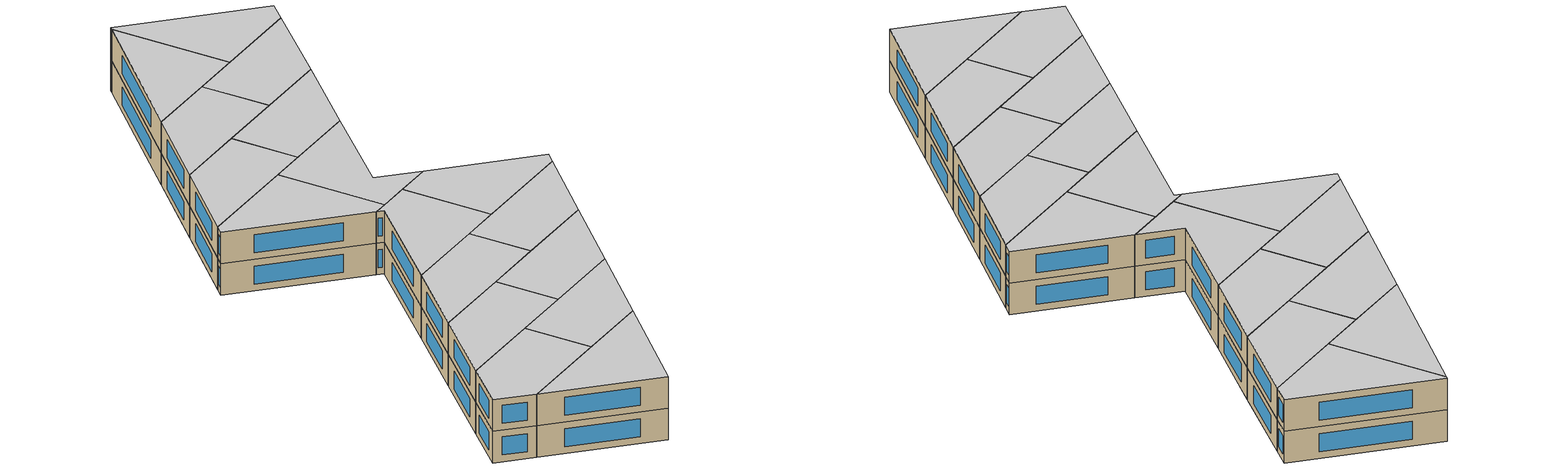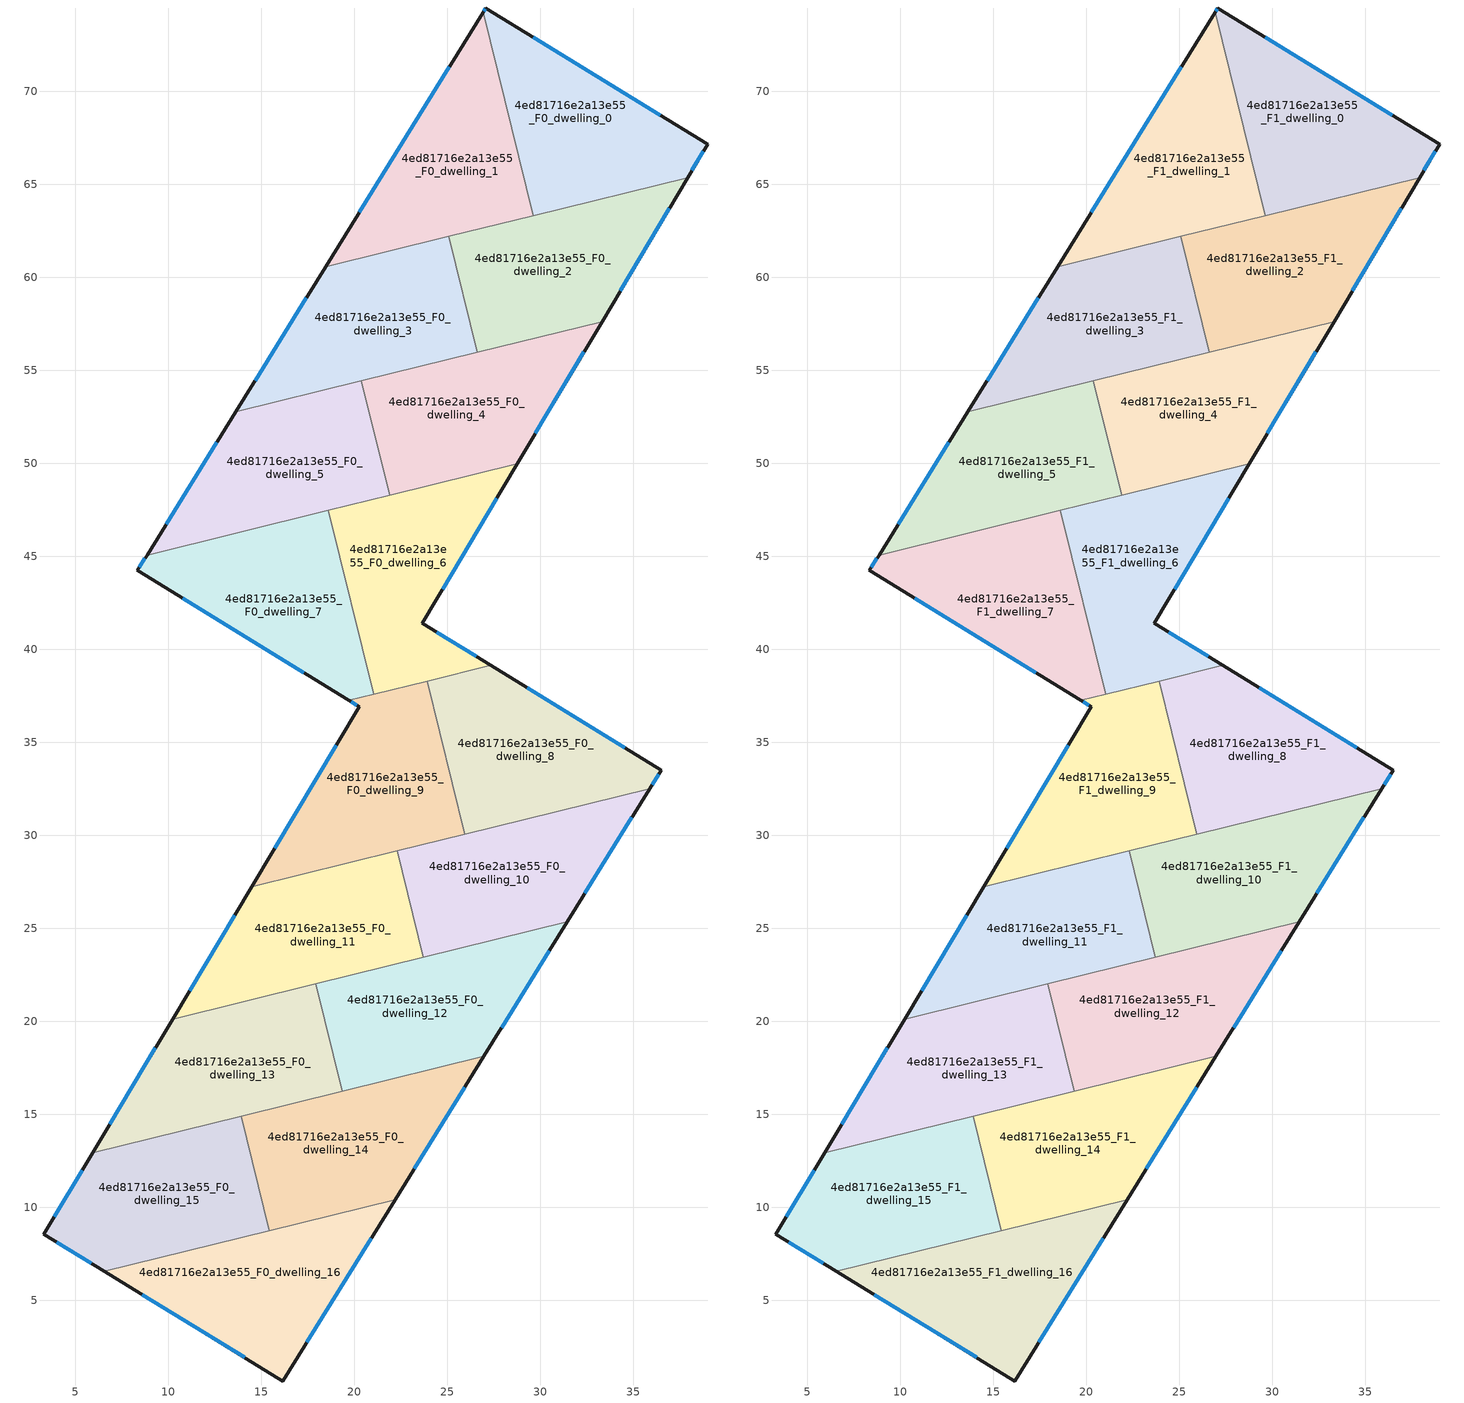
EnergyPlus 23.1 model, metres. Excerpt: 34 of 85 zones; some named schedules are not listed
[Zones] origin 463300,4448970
4ed81716e2a13e55_F0_dwelling_0
 floor ground (EU_floor_Construction): 38.99,67.15 37.93,65.36 29.61,63.32 26.92,74.25 27.07,74.48 z0
 wall outside (EU_wall_Construction): 37.93,65.36 38.99,67.15 27.07,74.48 26.92,74.25 z0:3
 wall to 4ed81716e2a13e55_F0_dwelling_1 (EU_wall_Construction): 26.92,74.25 29.61,63.32 z0:3
 wall to 4ed81716e2a13e55_F0_dwelling_2 (EU_wall_Construction): 29.61,63.32 37.93,65.36 z0:3
 window (EU_Window_Construction): 38.16,65.75 38.76,66.77 / 27.04,74.43 26.95,74.3 / 36.44,68.72 29.62,72.91 z0.64:2.36
4ed81716e2a13e55_F0_dwelling_1
 floor ground (EU_floor_Construction): 26.92,74.25 29.61,63.32 18.45,60.57 z0
 wall outside (EU_wall_Construction): 26.92,74.25 18.45,60.57 z0:3
 wall to 4ed81716e2a13e55_F0_dwelling_3 (EU_wall_Construction): 18.45,60.57 25.06,62.2 z0:3
 wall to 4ed81716e2a13e55_F0_dwelling_2 (EU_wall_Construction): 25.07,62.2 29.61,63.32 z0:3
 window (EU_Window_Construction): 25.11,71.32 20.27,63.5 z0.64:2.36
4ed81716e2a13e55_F0_dwelling_10
 floor ground (EU_floor_Construction): 35.88,32.5 31.44,25.34 23.71,23.43 22.3,29.16 z0
 wall outside (EU_wall_Construction): 31.44,25.34 35.88,32.5 z0:3
 wall to 4ed81716e2a13e55_F0_dwelling_11 (EU_wall_Construction): 22.3,29.16 23.71,23.43 z0:3
 wall to 4ed81716e2a13e55_F0_dwelling_12 (EU_wall_Construction): 23.71,23.43 31.44,25.34 z0:3
 wall to 4ed81716e2a13e55_F0_dwelling_8 (EU_wall_Construction): 35.88,32.5 25.94,30.05 z0:3
 wall to 4ed81716e2a13e55_F0_dwelling_9 (EU_wall_Construction): 25.94,30.05 22.3,29.16 z0:3
 window (EU_Window_Construction): 32.39,26.87 34.93,30.97 z0.64:2.36
4ed81716e2a13e55_F0_dwelling_11
 floor ground (EU_floor_Construction): 22.3,29.16 23.71,23.43 10.23,20.11 14.48,27.23 z0
 wall outside (EU_wall_Construction): 14.48,27.23 10.23,20.11 z0:3
 wall to 4ed81716e2a13e55_F0_dwelling_9 (EU_wall_Construction): 22.3,29.16 14.48,27.23 z0:3
 wall to 4ed81716e2a13e55_F0_dwelling_13 (EU_wall_Construction): 10.23,20.11 17.93,22.01 z0:3
 wall to 4ed81716e2a13e55_F0_dwelling_12 (EU_wall_Construction): 17.93,22.01 23.71,23.43 z0:3
 window (EU_Window_Construction): 13.57,25.71 11.14,21.64 z0.64:2.36
4ed81716e2a13e55_F0_dwelling_12
 floor ground (EU_floor_Construction): 31.44,25.34 26.96,18.11 19.35,16.24 17.93,22.01 z0
 wall outside (EU_wall_Construction): 26.96,18.11 31.44,25.34 z0:3
 wall to 4ed81716e2a13e55_F0_dwelling_13 (EU_wall_Construction): 17.93,22.01 19.35,16.24 z0:3
 wall to 4ed81716e2a13e55_F0_dwelling_14 (EU_wall_Construction): 19.35,16.24 26.96,18.11 z0:3
 window (EU_Window_Construction): 27.92,19.66 30.48,23.79 z0.64:2.36
4ed81716e2a13e55_F0_dwelling_13
 floor ground (EU_floor_Construction): 17.93,22.01 19.35,16.24 5.94,12.93 10.23,20.11 z0
 wall outside (EU_wall_Construction): 10.23,20.11 5.94,12.93 z0:3
 wall to 4ed81716e2a13e55_F0_dwelling_15 (EU_wall_Construction): 5.94,12.93 13.91,14.89 z0:3
 wall to 4ed81716e2a13e55_F0_dwelling_14 (EU_wall_Construction): 13.91,14.9 19.35,16.24 z0:3
 window (EU_Window_Construction): 9.31,18.57 6.86,14.47 z0.64:2.36
4ed81716e2a13e55_F0_dwelling_14
 floor ground (EU_floor_Construction): 26.96,18.11 22.2,10.41 15.42,8.74 13.91,14.89 z0
 wall outside (EU_wall_Construction): 22.2,10.41 26.96,18.11 z0:3
 wall to 4ed81716e2a13e55_F0_dwelling_15 (EU_wall_Construction): 13.91,14.89 15.42,8.74 z0:3
 wall to 4ed81716e2a13e55_F0_dwelling_16 (EU_wall_Construction): 15.42,8.74 22.2,10.41 z0:3
 window (EU_Window_Construction): 23.22,12.06 25.94,16.46 z0.64:2.36
4ed81716e2a13e55_F0_dwelling_15
 floor ground (EU_floor_Construction): 13.91,14.89 15.42,8.74 6.55,6.56 3.31,8.54 5.94,12.93 z0
 wall outside (EU_wall_Construction): 5.94,12.93 3.31,8.54 6.55,6.56 z0:3
 wall to 4ed81716e2a13e55_F0_dwelling_16 (EU_wall_Construction): 6.55,6.56 15.42,8.74 z0:3
 window (EU_Window_Construction): 4.01,8.12 5.85,6.98 / 5.37,11.99 3.87,9.48 z0.64:2.36
4ed81716e2a13e55_F0_dwelling_16
 floor ground (EU_floor_Construction): 22.2,10.41 16.15,0.66 6.55,6.56 z0
 wall outside (EU_wall_Construction): 6.55,6.56 16.15,0.66 22.2,10.41 z0:3
 window (EU_Window_Construction): 17.45,2.74 20.9,8.32 / 8.6,5.29 14.1,1.92 z0.64:2.36
4ed81716e2a13e55_F0_dwelling_2
 floor ground (EU_floor_Construction): 37.93,65.36 33.32,57.62 26.6,55.97 25.07,62.2 z0
 wall outside (EU_wall_Construction): 33.32,57.62 37.93,65.36 z0:3
 wall to 4ed81716e2a13e55_F0_dwelling_3 (EU_wall_Construction): 25.07,62.2 26.6,55.97 z0:3
 wall to 4ed81716e2a13e55_F0_dwelling_4 (EU_wall_Construction): 26.6,55.97 33.32,57.62 z0:3
 window (EU_Window_Construction): 34.31,59.28 36.94,63.71 z0.64:2.36
4ed81716e2a13e55_F0_dwelling_3
 floor ground (EU_floor_Construction): 25.07,62.2 26.6,55.97 13.63,52.78 18.45,60.57 z0
 wall outside (EU_wall_Construction): 18.45,60.57 13.63,52.78 z0:3
 wall to 4ed81716e2a13e55_F0_dwelling_5 (EU_wall_Construction): 13.63,52.78 20.38,54.44 z0:3
 wall to 4ed81716e2a13e55_F0_dwelling_4 (EU_wall_Construction): 20.38,54.44 26.6,55.97 z0:3
 window (EU_Window_Construction): 17.42,58.9 14.66,54.44 z0.64:2.36
4ed81716e2a13e55_F0_dwelling_4
 floor ground (EU_floor_Construction): 33.32,57.62 28.76,49.97 21.9,48.28 20.38,54.44 z0
 wall outside (EU_wall_Construction): 28.76,49.97 33.32,57.62 z0:3
 wall to 4ed81716e2a13e55_F0_dwelling_5 (EU_wall_Construction): 20.38,54.44 21.9,48.28 z0:3
 wall to 4ed81716e2a13e55_F0_dwelling_6 (EU_wall_Construction): 21.9,48.28 28.76,49.97 z0:3
 window (EU_Window_Construction): 29.74,51.61 32.34,55.98 z0.64:2.36
4ed81716e2a13e55_F0_dwelling_5
 floor ground (EU_floor_Construction): 20.38,54.44 21.9,48.28 8.85,45.07 13.63,52.78 z0
 wall outside (EU_wall_Construction): 13.63,52.78 8.85,45.07 z0:3
 wall to 4ed81716e2a13e55_F0_dwelling_7 (EU_wall_Construction): 8.85,45.07 18.61,47.47 z0:3
 wall to 4ed81716e2a13e55_F0_dwelling_6 (EU_wall_Construction): 18.61,47.47 21.9,48.28 z0:3
 window (EU_Window_Construction): 12.6,51.12 9.88,46.72 z0.64:2.36
4ed81716e2a13e55_F0_dwelling_6
 floor ground (EU_floor_Construction): 28.76,49.97 23.66,41.39 27.33,39.13 21.04,37.58 18.61,47.47 z0
 wall outside (EU_wall_Construction): 27.33,39.13 23.66,41.39 28.76,49.97 z0:3
 wall to 4ed81716e2a13e55_F0_dwelling_7 (EU_wall_Construction): 18.61,47.47 21.04,37.58 z0:3
 wall to 4ed81716e2a13e55_F0_dwelling_8 (EU_wall_Construction): 23.91,38.29 27.33,39.13 z0:3
 wall to 4ed81716e2a13e55_F0_dwelling_9 (EU_wall_Construction): 21.04,37.58 23.91,38.29 z0:3
 window (EU_Window_Construction): 24.75,43.23 27.67,48.13 / 26.54,39.61 24.44,40.9 z0.64:2.36
4ed81716e2a13e55_F0_dwelling_7
 floor ground (EU_floor_Construction): 18.61,47.47 21.04,37.58 19.71,37.25 8.34,44.24 8.85,45.07 z0
 wall outside (EU_wall_Construction): 8.85,45.07 8.34,44.24 19.71,37.25 z0:3
 wall to 4ed81716e2a13e55_F0_dwelling_9 (EU_wall_Construction): 19.71,37.25 21.04,37.58 z0:3
 window (EU_Window_Construction): 8.74,44.89 8.45,44.41 / 10.77,42.74 17.27,38.75 z0.64:2.36
4ed81716e2a13e55_F0_dwelling_8
 floor ground (EU_floor_Construction): 36.5,33.5 35.88,32.5 25.94,30.05 23.91,38.29 27.33,39.13 z0
 wall outside (EU_wall_Construction): 35.88,32.5 36.5,33.5 27.33,39.13 z0:3
 wall to 4ed81716e2a13e55_F0_dwelling_9 (EU_wall_Construction): 23.91,38.29 25.94,30.05 z0:3
 window (EU_Window_Construction): 34.53,34.71 29.3,37.92 / 36.01,32.71 36.36,33.29 z0.64:2.36
4ed81716e2a13e55_F0_dwelling_9
 floor ground (EU_floor_Construction): 23.91,38.29 25.94,30.05 14.48,27.23 20.26,36.91 19.71,37.25 z0
 wall outside (EU_wall_Construction): 19.71,37.25 20.26,36.91 14.48,27.23 z0:3
 window (EU_Window_Construction): 19.82,37.18 20.14,36.98 / 19.02,34.84 15.72,29.31 z0.64:2.36
4ed81716e2a13e55_F1_dwelling_0
 floor to 4ed81716e2a13e55_F0_dwelling_0 (EU_floor_Construction): 38.99,67.15 37.93,65.36 29.61,63.32 26.92,74.25 27.07,74.48 z3
 wall outside (EU_wall_Construction): 37.93,65.36 38.99,67.15 27.07,74.48 26.92,74.25 z3:6
 wall to 4ed81716e2a13e55_F1_dwelling_1 (EU_wall_Construction): 26.92,74.25 29.61,63.32 z3:6
 wall to 4ed81716e2a13e55_F1_dwelling_2 (EU_wall_Construction): 29.61,63.32 37.93,65.36 z3:6
 window (EU_Window_Construction): 38.16,65.75 38.76,66.77 / 27.04,74.43 26.95,74.3 / 36.44,68.72 29.62,72.91 z3.64:5.36
 ceiling to 4ed81716e2a13e55_F2_dwelling_0 (EU_floor_Construction): 37.93,65.36 38.99,67.15 27.07,74.48 26.92,74.25 29.61,63.32 z6
4ed81716e2a13e55_F1_dwelling_1
 floor to 4ed81716e2a13e55_F0_dwelling_1 (EU_floor_Construction): 26.92,74.25 29.61,63.32 18.45,60.57 z3
 wall outside (EU_wall_Construction): 26.92,74.25 18.45,60.57 z3:6
 wall to 4ed81716e2a13e55_F1_dwelling_3 (EU_wall_Construction): 18.45,60.57 25.06,62.2 z3:6
 wall to 4ed81716e2a13e55_F1_dwelling_2 (EU_wall_Construction): 25.07,62.2 29.61,63.32 z3:6
 window (EU_Window_Construction): 25.11,71.32 20.27,63.5 z3.64:5.36
 ceiling to 4ed81716e2a13e55_F2_dwelling_1 (EU_floor_Construction): 29.61,63.32 26.92,74.25 18.45,60.57 z6
4ed81716e2a13e55_F1_dwelling_10
 floor to 4ed81716e2a13e55_F0_dwelling_10 (EU_floor_Construction): 35.88,32.5 31.44,25.34 23.71,23.43 22.3,29.16 z3
 wall outside (EU_wall_Construction): 31.44,25.34 35.88,32.5 z3:6
 wall to 4ed81716e2a13e55_F1_dwelling_11 (EU_wall_Construction): 22.3,29.16 23.71,23.43 z3:6
 wall to 4ed81716e2a13e55_F1_dwelling_12 (EU_wall_Construction): 23.71,23.43 31.44,25.34 z3:6
 wall to 4ed81716e2a13e55_F1_dwelling_8 (EU_wall_Construction): 35.88,32.5 25.94,30.05 z3:6
 wall to 4ed81716e2a13e55_F1_dwelling_9 (EU_wall_Construction): 25.94,30.05 22.3,29.16 z3:6
 window (EU_Window_Construction): 32.39,26.87 34.93,30.97 z3.64:5.36
 ceiling to 4ed81716e2a13e55_F2_dwelling_10 (EU_floor_Construction): 31.44,25.34 35.88,32.5 22.3,29.16 23.71,23.43 z6
4ed81716e2a13e55_F1_dwelling_11
 floor to 4ed81716e2a13e55_F0_dwelling_11 (EU_floor_Construction): 22.3,29.16 23.71,23.43 10.23,20.11 14.48,27.23 z3
 wall outside (EU_wall_Construction): 14.48,27.23 10.23,20.11 z3:6
 wall to 4ed81716e2a13e55_F1_dwelling_9 (EU_wall_Construction): 22.3,29.16 14.48,27.23 z3:6
 wall to 4ed81716e2a13e55_F1_dwelling_13 (EU_wall_Construction): 10.23,20.11 17.93,22.01 z3:6
 wall to 4ed81716e2a13e55_F1_dwelling_12 (EU_wall_Construction): 17.93,22.01 23.71,23.43 z3:6
 window (EU_Window_Construction): 13.57,25.71 11.14,21.64 z3.64:5.36
 ceiling to 4ed81716e2a13e55_F2_dwelling_11 (EU_floor_Construction): 23.71,23.43 22.3,29.16 14.48,27.23 10.23,20.11 z6
4ed81716e2a13e55_F1_dwelling_12
 floor to 4ed81716e2a13e55_F0_dwelling_12 (EU_floor_Construction): 31.44,25.34 26.96,18.11 19.35,16.24 17.93,22.01 z3
 wall outside (EU_wall_Construction): 26.96,18.11 31.44,25.34 z3:6
 wall to 4ed81716e2a13e55_F1_dwelling_13 (EU_wall_Construction): 17.93,22.01 19.35,16.24 z3:6
 wall to 4ed81716e2a13e55_F1_dwelling_14 (EU_wall_Construction): 19.35,16.24 26.96,18.11 z3:6
 window (EU_Window_Construction): 27.92,19.66 30.48,23.79 z3.64:5.36
 ceiling to 4ed81716e2a13e55_F2_dwelling_12 (EU_floor_Construction): 26.96,18.11 31.44,25.34 17.93,22.01 19.35,16.24 z6
4ed81716e2a13e55_F1_dwelling_13
 floor to 4ed81716e2a13e55_F0_dwelling_13 (EU_floor_Construction): 17.93,22.01 19.35,16.24 5.94,12.93 10.23,20.11 z3
 wall outside (EU_wall_Construction): 10.23,20.11 5.94,12.93 z3:6
 wall to 4ed81716e2a13e55_F1_dwelling_15 (EU_wall_Construction): 5.94,12.93 13.91,14.89 z3:6
 wall to 4ed81716e2a13e55_F1_dwelling_14 (EU_wall_Construction): 13.91,14.9 19.35,16.24 z3:6
 window (EU_Window_Construction): 9.31,18.57 6.86,14.47 z3.64:5.36
 ceiling to 4ed81716e2a13e55_F2_dwelling_13 (EU_floor_Construction): 19.35,16.24 17.93,22.01 10.23,20.11 5.94,12.93 z6
4ed81716e2a13e55_F1_dwelling_14
 floor to 4ed81716e2a13e55_F0_dwelling_14 (EU_floor_Construction): 26.96,18.11 22.2,10.41 15.42,8.74 13.91,14.89 z3
 wall outside (EU_wall_Construction): 22.2,10.41 26.96,18.11 z3:6
 wall to 4ed81716e2a13e55_F1_dwelling_15 (EU_wall_Construction): 13.91,14.89 15.42,8.74 z3:6
 wall to 4ed81716e2a13e55_F1_dwelling_16 (EU_wall_Construction): 15.42,8.74 22.2,10.41 z3:6
 window (EU_Window_Construction): 23.22,12.06 25.94,16.46 z3.64:5.36
 ceiling to 4ed81716e2a13e55_F2_dwelling_14 (EU_floor_Construction): 22.2,10.41 26.96,18.11 13.91,14.89 15.42,8.74 z6
4ed81716e2a13e55_F1_dwelling_15
 floor to 4ed81716e2a13e55_F0_dwelling_15 (EU_floor_Construction): 13.91,14.89 15.42,8.74 6.55,6.56 3.31,8.54 5.94,12.93 z3
 wall outside (EU_wall_Construction): 5.94,12.93 3.31,8.54 6.55,6.56 z3:6
 wall to 4ed81716e2a13e55_F1_dwelling_16 (EU_wall_Construction): 6.55,6.56 15.42,8.74 z3:6
 window (EU_Window_Construction): 4.01,8.12 5.85,6.98 / 5.37,11.99 3.87,9.48 z3.64:5.36
 ceiling to 4ed81716e2a13e55_F2_dwelling_15 (EU_floor_Construction): 15.42,8.74 13.91,14.89 5.94,12.93 3.31,8.54 6.55,6.56 z6
4ed81716e2a13e55_F1_dwelling_16
 floor to 4ed81716e2a13e55_F0_dwelling_16 (EU_floor_Construction): 22.2,10.41 16.15,0.66 6.55,6.56 z3
 wall outside (EU_wall_Construction): 6.55,6.56 16.15,0.66 22.2,10.41 z3:6
 window (EU_Window_Construction): 17.45,2.74 20.9,8.32 / 8.6,5.29 14.1,1.92 z3.64:5.36
 ceiling to 4ed81716e2a13e55_F2_dwelling_16 (EU_floor_Construction): 16.15,0.66 22.2,10.41 6.55,6.56 z6
4ed81716e2a13e55_F1_dwelling_2
 floor to 4ed81716e2a13e55_F0_dwelling_2 (EU_floor_Construction): 37.93,65.36 33.32,57.62 26.6,55.97 25.07,62.2 z3
 wall outside (EU_wall_Construction): 33.32,57.62 37.93,65.36 z3:6
 wall to 4ed81716e2a13e55_F1_dwelling_3 (EU_wall_Construction): 25.07,62.2 26.6,55.97 z3:6
 wall to 4ed81716e2a13e55_F1_dwelling_4 (EU_wall_Construction): 26.6,55.97 33.32,57.62 z3:6
 window (EU_Window_Construction): 34.31,59.28 36.94,63.71 z3.64:5.36
 ceiling to 4ed81716e2a13e55_F2_dwelling_2 (EU_floor_Construction): 33.32,57.62 37.93,65.36 25.07,62.2 26.6,55.97 z6
4ed81716e2a13e55_F1_dwelling_3
 floor to 4ed81716e2a13e55_F0_dwelling_3 (EU_floor_Construction): 25.07,62.2 26.6,55.97 13.63,52.78 18.45,60.57 z3
 wall outside (EU_wall_Construction): 18.45,60.57 13.63,52.78 z3:6
 wall to 4ed81716e2a13e55_F1_dwelling_5 (EU_wall_Construction): 13.63,52.78 20.38,54.44 z3:6
 wall to 4ed81716e2a13e55_F1_dwelling_4 (EU_wall_Construction): 20.38,54.44 26.6,55.97 z3:6
 window (EU_Window_Construction): 17.42,58.9 14.66,54.44 z3.64:5.36
 ceiling to 4ed81716e2a13e55_F2_dwelling_3 (EU_floor_Construction): 26.6,55.97 25.07,62.2 18.45,60.57 13.63,52.78 z6
4ed81716e2a13e55_F1_dwelling_4
 floor to 4ed81716e2a13e55_F0_dwelling_4 (EU_floor_Construction): 33.32,57.62 28.76,49.97 21.9,48.28 20.38,54.44 z3
 wall outside (EU_wall_Construction): 28.76,49.97 33.32,57.62 z3:6
 wall to 4ed81716e2a13e55_F1_dwelling_5 (EU_wall_Construction): 20.38,54.44 21.9,48.28 z3:6
 wall to 4ed81716e2a13e55_F1_dwelling_6 (EU_wall_Construction): 21.9,48.28 28.76,49.97 z3:6
 window (EU_Window_Construction): 29.74,51.61 32.34,55.98 z3.64:5.36
 ceiling to 4ed81716e2a13e55_F2_dwelling_4 (EU_floor_Construction): 28.76,49.97 33.32,57.62 20.38,54.44 21.9,48.28 z6
4ed81716e2a13e55_F1_dwelling_5
 floor to 4ed81716e2a13e55_F0_dwelling_5 (EU_floor_Construction): 20.38,54.44 21.9,48.28 8.85,45.07 13.63,52.78 z3
 wall outside (EU_wall_Construction): 13.63,52.78 8.85,45.07 z3:6
 wall to 4ed81716e2a13e55_F1_dwelling_7 (EU_wall_Construction): 8.85,45.07 18.61,47.47 z3:6
 wall to 4ed81716e2a13e55_F1_dwelling_6 (EU_wall_Construction): 18.61,47.47 21.9,48.28 z3:6
 window (EU_Window_Construction): 12.6,51.12 9.88,46.72 z3.64:5.36
 ceiling to 4ed81716e2a13e55_F2_dwelling_5 (EU_floor_Construction): 21.9,48.28 20.38,54.44 13.63,52.78 8.85,45.07 z6
4ed81716e2a13e55_F1_dwelling_6
 floor to 4ed81716e2a13e55_F0_dwelling_6 (EU_floor_Construction): 28.76,49.97 23.66,41.39 27.33,39.13 21.04,37.58 18.61,47.47 z3
 wall outside (EU_wall_Construction): 27.33,39.13 23.66,41.39 28.76,49.97 z3:6
 wall to 4ed81716e2a13e55_F1_dwelling_7 (EU_wall_Construction): 18.61,47.47 21.04,37.58 z3:6
 wall to 4ed81716e2a13e55_F1_dwelling_8 (EU_wall_Construction): 23.91,38.29 27.33,39.13 z3:6
 wall to 4ed81716e2a13e55_F1_dwelling_9 (EU_wall_Construction): 21.04,37.58 23.91,38.29 z3:6
 window (EU_Window_Construction): 24.75,43.23 27.67,48.13 / 26.54,39.61 24.44,40.9 z3.64:5.36
 ceiling to 4ed81716e2a13e55_F2_dwelling_6 (EU_floor_Construction): 27.33,39.13 23.66,41.39 28.76,49.97 18.61,47.47 21.04,37.58 z6
4ed81716e2a13e55_F1_dwelling_7
 floor to 4ed81716e2a13e55_F0_dwelling_7 (EU_floor_Construction): 18.61,47.47 21.04,37.58 19.71,37.25 8.34,44.24 8.85,45.07 z3
 wall outside (EU_wall_Construction): 8.85,45.07 8.34,44.24 19.71,37.25 z3:6
 wall to 4ed81716e2a13e55_F1_dwelling_9 (EU_wall_Construction): 19.71,37.25 21.04,37.58 z3:6
 window (EU_Window_Construction): 8.74,44.89 8.45,44.41 / 10.77,42.74 17.27,38.75 z3.64:5.36
 ceiling to 4ed81716e2a13e55_F2_dwelling_7 (EU_floor_Construction): 21.04,37.58 18.61,47.47 8.85,45.07 8.34,44.24 19.71,37.25 z6
4ed81716e2a13e55_F1_dwelling_8
 floor to 4ed81716e2a13e55_F0_dwelling_8 (EU_floor_Construction): 36.5,33.5 35.88,32.5 25.94,30.05 23.91,38.29 27.33,39.13 z3
 wall outside (EU_wall_Construction): 35.88,32.5 36.5,33.5 27.33,39.13 z3:6
 wall to 4ed81716e2a13e55_F1_dwelling_9 (EU_wall_Construction): 23.91,38.29 25.94,30.05 z3:6
 window (EU_Window_Construction): 34.53,34.71 29.3,37.92 / 36.01,32.71 36.36,33.29 z3.64:5.36
 ceiling to 4ed81716e2a13e55_F2_dwelling_8 (EU_floor_Construction): 35.88,32.5 36.5,33.5 27.33,39.13 23.91,38.29 25.94,30.05 z6
4ed81716e2a13e55_F1_dwelling_9
 floor to 4ed81716e2a13e55_F0_dwelling_9 (EU_floor_Construction): 23.91,38.29 25.94,30.05 14.48,27.23 20.26,36.91 19.71,37.25 z3
 wall outside (EU_wall_Construction): 19.71,37.25 20.26,36.91 14.48,27.23 z3:6
 window (EU_Window_Construction): 19.82,37.18 20.14,36.98 / 19.02,34.84 15.72,29.31 z3.64:5.36
 ceiling to 4ed81716e2a13e55_F2_dwelling_9 (EU_floor_Construction): 25.94,30.05 23.91,38.29 19.71,37.25 20.26,36.91 14.48,27.23 z6
[Building]
EU S2 Campaign: North Axis=0; Terrain=City; Solar Distribution=FullExterior
[Site:Location]
Yerevan-Zvartnots.Intl.AP: Latitude=40.15; Longitude=44.383; Time Zone=4; Elevation=854
[SizingPeriod:WeatherFileDays]
AnnualSizingPeriod: Begin Month=1; Begin Day of Month=1; End Month=12; End Day of Month=31; Day of Week for Start Day=Monday; Use Weather File Daylight Saving Period=No; Use Weather File Rain and Snow Indicators=No
[MATERIAL]
EU_InternalMass_Material: Roughness=MediumRough; Thickness=0.1; Conductivity=1; Density=1800; Specific Heat=900; Thermal Absorptance=0.9; Solar Absorptance=0.7; Visible Absorptance=0.7
[MATERIAL:NOMASS] Roughness=MediumRough; Thermal Absorptance=0.9; Solar Absorptance=0.7; Visible Absorptance=0.7
Name | Thermal Resistance
EU_wall_NoMass | 1.05043
EU_floor_NoMass | 0.478065
[WINDOWMATERIAL:SIMPLEGLAZINGSYSTEM]
EU_Window_SimpleGlazing: UFactor=2.5566; Solar Heat Gain Coefficient=0.75; Visible Transmittance=0.75
[CONSTRUCTION]
EU_wall_Construction: EU_wall_NoMass
EU_floor_Construction: EU_floor_NoMass
EU_Window_Construction: EU_Window_SimpleGlazing
EU_InternalMass_Construction: EU_InternalMass_Material
[ZONE] Type=1; Multiplier=1; Ceiling Height=autocalculate; Floor Area=autocalculate; Part of Total Floor Area=Yes
Name | Volume
4ed81716e2a13e55_F0_dwelling_0; 4ed81716e2a13e55_F1_dwelling_0; 4ed81716e2a13e55_F0_dwelling_13; 4ed81716e2a13e55_F1_dwelling_13 | 194.057
4ed81716e2a13e55_F0_dwelling_1; 4ed81716e2a13e55_F1_dwelling_1; 4ed81716e2a13e55_F0_dwelling_11; 4ed81716e2a13e55_F1_dwelling_11 | 194.056
4ed81716e2a13e55_F0_dwelling_10; 4ed81716e2a13e55_F1_dwelling_10; 4ed81716e2a13e55_F0_dwelling_7; 4ed81716e2a13e55_F1_dwelling_7 | 194.049
4ed81716e2a13e55_F0_dwelling_12; 4ed81716e2a13e55_F1_dwelling_12 | 194.041
4ed81716e2a13e55_F0_dwelling_14; 4ed81716e2a13e55_F1_dwelling_14 | 194.054
4ed81716e2a13e55_F0_dwelling_15; 4ed81716e2a13e55_F1_dwelling_15 | 194.063
4ed81716e2a13e55_F0_dwelling_16; 4ed81716e2a13e55_F1_dwelling_16; 4ed81716e2a13e55_F0_dwelling_5; 4ed81716e2a13e55_F1_dwelling_5 | 194.046
4ed81716e2a13e55_F0_dwelling_2; 4ed81716e2a13e55_F1_dwelling_2 | 194.045
4ed81716e2a13e55_F0_dwelling_3; 4ed81716e2a13e55_F1_dwelling_3 | 194.053
4ed81716e2a13e55_F0_dwelling_4; 4ed81716e2a13e55_F1_dwelling_4 | 194.058
4ed81716e2a13e55_F0_dwelling_6; 4ed81716e2a13e55_F1_dwelling_6 | 194.039
4ed81716e2a13e55_F0_dwelling_8; 4ed81716e2a13e55_F1_dwelling_8 | 194.042
4ed81716e2a13e55_F0_dwelling_9; 4ed81716e2a13e55_F1_dwelling_9 | 194.05
[INTERNALMASS] Construction=EU_InternalMass_Construction
Name | Zone or ZoneList | Surface Area
4ed81716e2a13e55_F0_dwelling_0_EU_InternalMass | 4ed81716e2a13e55_F0_dwelling_0 | 64.6848
4ed81716e2a13e55_F0_dwelling_1_EU_InternalMass | 4ed81716e2a13e55_F0_dwelling_1 | 64.685
4ed81716e2a13e55_F0_dwelling_2_EU_InternalMass | 4ed81716e2a13e55_F0_dwelling_2 | 64.6818
4ed81716e2a13e55_F0_dwelling_3_EU_InternalMass | 4ed81716e2a13e55_F0_dwelling_3 | 64.6837
4ed81716e2a13e55_F0_dwelling_4_EU_InternalMass | 4ed81716e2a13e55_F0_dwelling_4 | 64.6871
4ed81716e2a13e55_F0_dwelling_5_EU_InternalMass | 4ed81716e2a13e55_F0_dwelling_5 | 64.6851
4ed81716e2a13e55_F0_dwelling_6_EU_InternalMass | 4ed81716e2a13e55_F0_dwelling_6 | 64.6796
4ed81716e2a13e55_F0_dwelling_7_EU_InternalMass | 4ed81716e2a13e55_F0_dwelling_7 | 64.6816
4ed81716e2a13e55_F0_dwelling_8_EU_InternalMass | 4ed81716e2a13e55_F0_dwelling_8 | 64.6768
4ed81716e2a13e55_F0_dwelling_9_EU_InternalMass | 4ed81716e2a13e55_F0_dwelling_9 | 64.6799
4ed81716e2a13e55_F0_dwelling_10_EU_InternalMass | 4ed81716e2a13e55_F0_dwelling_10 | 64.6841
4ed81716e2a13e55_F0_dwelling_11_EU_InternalMass | 4ed81716e2a13e55_F0_dwelling_11 | 64.6823
4ed81716e2a13e55_F0_dwelling_12_EU_InternalMass | 4ed81716e2a13e55_F0_dwelling_12 | 64.6816
4ed81716e2a13e55_F0_dwelling_13_EU_InternalMass | 4ed81716e2a13e55_F0_dwelling_13 | 64.6868
4ed81716e2a13e55_F0_dwelling_14_EU_InternalMass | 4ed81716e2a13e55_F0_dwelling_14 | 64.6855
4ed81716e2a13e55_F0_dwelling_15_EU_InternalMass | 4ed81716e2a13e55_F0_dwelling_15 | 64.6881
4ed81716e2a13e55_F0_dwelling_16_EU_InternalMass | 4ed81716e2a13e55_F0_dwelling_16 | 64.6822
4ed81716e2a13e55_F1_dwelling_0_EU_InternalMass | 4ed81716e2a13e55_F1_dwelling_0 | 64.6848
4ed81716e2a13e55_F1_dwelling_1_EU_InternalMass | 4ed81716e2a13e55_F1_dwelling_1 | 64.685
4ed81716e2a13e55_F1_dwelling_2_EU_InternalMass | 4ed81716e2a13e55_F1_dwelling_2 | 64.6818
4ed81716e2a13e55_F1_dwelling_3_EU_InternalMass | 4ed81716e2a13e55_F1_dwelling_3 | 64.6837
4ed81716e2a13e55_F1_dwelling_4_EU_InternalMass | 4ed81716e2a13e55_F1_dwelling_4 | 64.6871
4ed81716e2a13e55_F1_dwelling_5_EU_InternalMass | 4ed81716e2a13e55_F1_dwelling_5 | 64.6851
4ed81716e2a13e55_F1_dwelling_6_EU_InternalMass | 4ed81716e2a13e55_F1_dwelling_6 | 64.6796
4ed81716e2a13e55_F1_dwelling_7_EU_InternalMass | 4ed81716e2a13e55_F1_dwelling_7 | 64.6816
4ed81716e2a13e55_F1_dwelling_8_EU_InternalMass | 4ed81716e2a13e55_F1_dwelling_8 | 64.6768
4ed81716e2a13e55_F1_dwelling_9_EU_InternalMass | 4ed81716e2a13e55_F1_dwelling_9 | 64.6799
4ed81716e2a13e55_F1_dwelling_10_EU_InternalMass | 4ed81716e2a13e55_F1_dwelling_10 | 64.6841
4ed81716e2a13e55_F1_dwelling_11_EU_InternalMass | 4ed81716e2a13e55_F1_dwelling_11 | 64.6823
4ed81716e2a13e55_F1_dwelling_12_EU_InternalMass | 4ed81716e2a13e55_F1_dwelling_12 | 64.6816
4ed81716e2a13e55_F1_dwelling_13_EU_InternalMass | 4ed81716e2a13e55_F1_dwelling_13 | 64.6868
4ed81716e2a13e55_F1_dwelling_14_EU_InternalMass | 4ed81716e2a13e55_F1_dwelling_14 | 64.6855
4ed81716e2a13e55_F1_dwelling_15_EU_InternalMass | 4ed81716e2a13e55_F1_dwelling_15 | 64.6881
4ed81716e2a13e55_F1_dwelling_16_EU_InternalMass | 4ed81716e2a13e55_F1_dwelling_16 | 64.6822
[OTHEREQUIPMENT] Fuel Type=Electricity; Design Level Calculation Method=Watts/Area; Power per Zone Floor Area=1; Fraction Latent=0; Fraction Radiant=0; Fraction Lost=0; Carbon Dioxide Generation Rate=0; EndUse Subcategory=EU_Step8_InternalGains
Name | Zone or ZoneList or Space or SpaceList | Schedule
EU_Step8_InternalGain_4ed81716e2a13e55_F0_dwelling_0_f000 | 4ed81716e2a13e55_F0_dwelling_0 | EU_Step8_GainSchedule_4ed81716e2a13e55_F0_dwelling_0_f000
EU_Step8_InternalGain_4ed81716e2a13e55_F0_dwelling_1_f000 | 4ed81716e2a13e55_F0_dwelling_1 | EU_Step8_GainSchedule_4ed81716e2a13e55_F0_dwelling_1_f000
EU_Step8_InternalGain_4ed81716e2a13e55_F0_dwelling_2_f000 | 4ed81716e2a13e55_F0_dwelling_2 | EU_Step8_GainSchedule_4ed81716e2a13e55_F0_dwelling_2_f000
EU_Step8_InternalGain_4ed81716e2a13e55_F0_dwelling_3_f000 | 4ed81716e2a13e55_F0_dwelling_3 | EU_Step8_GainSchedule_4ed81716e2a13e55_F0_dwelling_3_f000
EU_Step8_InternalGain_4ed81716e2a13e55_F0_dwelling_4_f000 | 4ed81716e2a13e55_F0_dwelling_4 | EU_Step8_GainSchedule_4ed81716e2a13e55_F0_dwelling_4_f000
EU_Step8_InternalGain_4ed81716e2a13e55_F0_dwelling_5_f000 | 4ed81716e2a13e55_F0_dwelling_5 | EU_Step8_GainSchedule_4ed81716e2a13e55_F0_dwelling_5_f000
EU_Step8_InternalGain_4ed81716e2a13e55_F0_dwelling_6_f000 | 4ed81716e2a13e55_F0_dwelling_6 | EU_Step8_GainSchedule_4ed81716e2a13e55_F0_dwelling_6_f000
EU_Step8_InternalGain_4ed81716e2a13e55_F0_dwelling_7_f000 | 4ed81716e2a13e55_F0_dwelling_7 | EU_Step8_GainSchedule_4ed81716e2a13e55_F0_dwelling_7_f000
EU_Step8_InternalGain_4ed81716e2a13e55_F0_dwelling_8_f000 | 4ed81716e2a13e55_F0_dwelling_8 | EU_Step8_GainSchedule_4ed81716e2a13e55_F0_dwelling_8_f000
EU_Step8_InternalGain_4ed81716e2a13e55_F0_dwelling_9_f000 | 4ed81716e2a13e55_F0_dwelling_9 | EU_Step8_GainSchedule_4ed81716e2a13e55_F0_dwelling_9_f000
EU_Step8_InternalGain_4ed81716e2a13e55_F0_dwelling_10_f000 | 4ed81716e2a13e55_F0_dwelling_10 | EU_Step8_GainSchedule_4ed81716e2a13e55_F0_dwelling_10_f000
EU_Step8_InternalGain_4ed81716e2a13e55_F0_dwelling_11_f000 | 4ed81716e2a13e55_F0_dwelling_11 | EU_Step8_GainSchedule_4ed81716e2a13e55_F0_dwelling_11_f000
EU_Step8_InternalGain_4ed81716e2a13e55_F0_dwelling_12_f000 | 4ed81716e2a13e55_F0_dwelling_12 | EU_Step8_GainSchedule_4ed81716e2a13e55_F0_dwelling_12_f000
EU_Step8_InternalGain_4ed81716e2a13e55_F0_dwelling_13_f000 | 4ed81716e2a13e55_F0_dwelling_13 | EU_Step8_GainSchedule_4ed81716e2a13e55_F0_dwelling_13_f000
EU_Step8_InternalGain_4ed81716e2a13e55_F0_dwelling_14_f000 | 4ed81716e2a13e55_F0_dwelling_14 | EU_Step8_GainSchedule_4ed81716e2a13e55_F0_dwelling_14_f000
EU_Step8_InternalGain_4ed81716e2a13e55_F0_dwelling_15_f000 | 4ed81716e2a13e55_F0_dwelling_15 | EU_Step8_GainSchedule_4ed81716e2a13e55_F0_dwelling_15_f000
EU_Step8_InternalGain_4ed81716e2a13e55_F0_dwelling_16_f000 | 4ed81716e2a13e55_F0_dwelling_16 | EU_Step8_GainSchedule_4ed81716e2a13e55_F0_dwelling_16_f000
EU_Step8_InternalGain_4ed81716e2a13e55_F1_dwelling_0_f000 | 4ed81716e2a13e55_F1_dwelling_0 | EU_Step8_GainSchedule_4ed81716e2a13e55_F1_dwelling_0_f000
EU_Step8_InternalGain_4ed81716e2a13e55_F1_dwelling_1_f000 | 4ed81716e2a13e55_F1_dwelling_1 | EU_Step8_GainSchedule_4ed81716e2a13e55_F1_dwelling_1_f000
EU_Step8_InternalGain_4ed81716e2a13e55_F1_dwelling_2_f000 | 4ed81716e2a13e55_F1_dwelling_2 | EU_Step8_GainSchedule_4ed81716e2a13e55_F1_dwelling_2_f000
EU_Step8_InternalGain_4ed81716e2a13e55_F1_dwelling_3_f000 | 4ed81716e2a13e55_F1_dwelling_3 | EU_Step8_GainSchedule_4ed81716e2a13e55_F1_dwelling_3_f000
EU_Step8_InternalGain_4ed81716e2a13e55_F1_dwelling_4_f000 | 4ed81716e2a13e55_F1_dwelling_4 | EU_Step8_GainSchedule_4ed81716e2a13e55_F1_dwelling_4_f000
EU_Step8_InternalGain_4ed81716e2a13e55_F1_dwelling_5_f000 | 4ed81716e2a13e55_F1_dwelling_5 | EU_Step8_GainSchedule_4ed81716e2a13e55_F1_dwelling_5_f000
EU_Step8_InternalGain_4ed81716e2a13e55_F1_dwelling_6_f000 | 4ed81716e2a13e55_F1_dwelling_6 | EU_Step8_GainSchedule_4ed81716e2a13e55_F1_dwelling_6_f000
EU_Step8_InternalGain_4ed81716e2a13e55_F1_dwelling_7_f000 | 4ed81716e2a13e55_F1_dwelling_7 | EU_Step8_GainSchedule_4ed81716e2a13e55_F1_dwelling_7_f000
EU_Step8_InternalGain_4ed81716e2a13e55_F1_dwelling_8_f000 | 4ed81716e2a13e55_F1_dwelling_8 | EU_Step8_GainSchedule_4ed81716e2a13e55_F1_dwelling_8_f000
EU_Step8_InternalGain_4ed81716e2a13e55_F1_dwelling_9_f000 | 4ed81716e2a13e55_F1_dwelling_9 | EU_Step8_GainSchedule_4ed81716e2a13e55_F1_dwelling_9_f000
EU_Step8_InternalGain_4ed81716e2a13e55_F1_dwelling_10_f000 | 4ed81716e2a13e55_F1_dwelling_10 | EU_Step8_GainSchedule_4ed81716e2a13e55_F1_dwelling_10_f000
EU_Step8_InternalGain_4ed81716e2a13e55_F1_dwelling_11_f000 | 4ed81716e2a13e55_F1_dwelling_11 | EU_Step8_GainSchedule_4ed81716e2a13e55_F1_dwelling_11_f000
EU_Step8_InternalGain_4ed81716e2a13e55_F1_dwelling_12_f000 | 4ed81716e2a13e55_F1_dwelling_12 | EU_Step8_GainSchedule_4ed81716e2a13e55_F1_dwelling_12_f000
EU_Step8_InternalGain_4ed81716e2a13e55_F1_dwelling_13_f000 | 4ed81716e2a13e55_F1_dwelling_13 | EU_Step8_GainSchedule_4ed81716e2a13e55_F1_dwelling_13_f000
EU_Step8_InternalGain_4ed81716e2a13e55_F1_dwelling_14_f000 | 4ed81716e2a13e55_F1_dwelling_14 | EU_Step8_GainSchedule_4ed81716e2a13e55_F1_dwelling_14_f000
EU_Step8_InternalGain_4ed81716e2a13e55_F1_dwelling_15_f000 | 4ed81716e2a13e55_F1_dwelling_15 | EU_Step8_GainSchedule_4ed81716e2a13e55_F1_dwelling_15_f000
EU_Step8_InternalGain_4ed81716e2a13e55_F1_dwelling_16_f000 | 4ed81716e2a13e55_F1_dwelling_16 | EU_Step8_GainSchedule_4ed81716e2a13e55_F1_dwelling_16_f000
[ZONEVENTILATION:DESIGNFLOWRATE] Schedule=EU_AlwaysOn; Design Flow Rate Calculation Method=AirChanges/Hour; Air Changes per Hour=0.557805; Ventilation Type=Natural; Fan Pressure Rise=0; Fan Total Efficiency=1; Constant Term Coefficient=1; Temperature Term Coefficient=0; Velocity Term Coefficient=0; Velocity Squared Term Coefficient=0; Minimum Indoor Temperature=-100; Maximum Indoor Temperature=100; Delta Temperature=-100; Minimum Outdoor Temperature=-100; Maximum Outdoor Temperature=100; Maximum Wind Speed=40
Name | Zone or ZoneList or Space or SpaceList
EU_ConstantAir_4ed81716e2a13e55_F0_dwelling_0 | 4ed81716e2a13e55_F0_dwelling_0
EU_ConstantAir_4ed81716e2a13e55_F0_dwelling_1 | 4ed81716e2a13e55_F0_dwelling_1
EU_ConstantAir_4ed81716e2a13e55_F0_dwelling_2 | 4ed81716e2a13e55_F0_dwelling_2
EU_ConstantAir_4ed81716e2a13e55_F0_dwelling_3 | 4ed81716e2a13e55_F0_dwelling_3
EU_ConstantAir_4ed81716e2a13e55_F0_dwelling_4 | 4ed81716e2a13e55_F0_dwelling_4
EU_ConstantAir_4ed81716e2a13e55_F0_dwelling_5 | 4ed81716e2a13e55_F0_dwelling_5
EU_ConstantAir_4ed81716e2a13e55_F0_dwelling_6 | 4ed81716e2a13e55_F0_dwelling_6
EU_ConstantAir_4ed81716e2a13e55_F0_dwelling_7 | 4ed81716e2a13e55_F0_dwelling_7
EU_ConstantAir_4ed81716e2a13e55_F0_dwelling_8 | 4ed81716e2a13e55_F0_dwelling_8
EU_ConstantAir_4ed81716e2a13e55_F0_dwelling_9 | 4ed81716e2a13e55_F0_dwelling_9
EU_ConstantAir_4ed81716e2a13e55_F0_dwelling_10 | 4ed81716e2a13e55_F0_dwelling_10
EU_ConstantAir_4ed81716e2a13e55_F0_dwelling_11 | 4ed81716e2a13e55_F0_dwelling_11
EU_ConstantAir_4ed81716e2a13e55_F0_dwelling_12 | 4ed81716e2a13e55_F0_dwelling_12
EU_ConstantAir_4ed81716e2a13e55_F0_dwelling_13 | 4ed81716e2a13e55_F0_dwelling_13
EU_ConstantAir_4ed81716e2a13e55_F0_dwelling_14 | 4ed81716e2a13e55_F0_dwelling_14
EU_ConstantAir_4ed81716e2a13e55_F0_dwelling_15 | 4ed81716e2a13e55_F0_dwelling_15
EU_ConstantAir_4ed81716e2a13e55_F0_dwelling_16 | 4ed81716e2a13e55_F0_dwelling_16
EU_ConstantAir_4ed81716e2a13e55_F1_dwelling_0 | 4ed81716e2a13e55_F1_dwelling_0
EU_ConstantAir_4ed81716e2a13e55_F1_dwelling_1 | 4ed81716e2a13e55_F1_dwelling_1
EU_ConstantAir_4ed81716e2a13e55_F1_dwelling_2 | 4ed81716e2a13e55_F1_dwelling_2
EU_ConstantAir_4ed81716e2a13e55_F1_dwelling_3 | 4ed81716e2a13e55_F1_dwelling_3
EU_ConstantAir_4ed81716e2a13e55_F1_dwelling_4 | 4ed81716e2a13e55_F1_dwelling_4
EU_ConstantAir_4ed81716e2a13e55_F1_dwelling_5 | 4ed81716e2a13e55_F1_dwelling_5
EU_ConstantAir_4ed81716e2a13e55_F1_dwelling_6 | 4ed81716e2a13e55_F1_dwelling_6
EU_ConstantAir_4ed81716e2a13e55_F1_dwelling_7 | 4ed81716e2a13e55_F1_dwelling_7
EU_ConstantAir_4ed81716e2a13e55_F1_dwelling_8 | 4ed81716e2a13e55_F1_dwelling_8
EU_ConstantAir_4ed81716e2a13e55_F1_dwelling_9 | 4ed81716e2a13e55_F1_dwelling_9
EU_ConstantAir_4ed81716e2a13e55_F1_dwelling_10 | 4ed81716e2a13e55_F1_dwelling_10
EU_ConstantAir_4ed81716e2a13e55_F1_dwelling_11 | 4ed81716e2a13e55_F1_dwelling_11
EU_ConstantAir_4ed81716e2a13e55_F1_dwelling_12 | 4ed81716e2a13e55_F1_dwelling_12
EU_ConstantAir_4ed81716e2a13e55_F1_dwelling_13 | 4ed81716e2a13e55_F1_dwelling_13
EU_ConstantAir_4ed81716e2a13e55_F1_dwelling_14 | 4ed81716e2a13e55_F1_dwelling_14
EU_ConstantAir_4ed81716e2a13e55_F1_dwelling_15 | 4ed81716e2a13e55_F1_dwelling_15
EU_ConstantAir_4ed81716e2a13e55_F1_dwelling_16 | 4ed81716e2a13e55_F1_dwelling_16
[HVACTEMPLATE:ZONE:IDEALLOADSAIRSYSTEM] System Availability Schedule=EU_AlwaysOn; Maximum Heating Supply Air Temperature=50; Minimum Cooling Supply Air Temperature=13; Maximum Heating Supply Air Humidity Ratio=0.0156; Minimum Cooling Supply Air Humidity Ratio=0.0077; Heating Limit=NoLimit; Cooling Limit=NoLimit; Heating Availability Schedule=EU_AlwaysOn; Cooling Availability Schedule=EU_CoolingOff; Dehumidification Control Type=ConstantSensibleHeatRatio; Cooling Sensible Heat Ratio=0.7; Dehumidification Setpoint=60; Humidification Control Type=None; Humidification Setpoint=30; Outdoor Air Method=None; Outdoor Air Flow Rate per Person=0.00944; Outdoor Air Flow Rate per Zone Floor Area=0; Outdoor Air Flow Rate per Zone=0; Demand Controlled Ventilation Type=None; Outdoor Air Economizer Type=NoEconomizer; Heat Recovery Type=None; Sensible Heat Recovery Effectiveness=0.7; Latent Heat Recovery Effectiveness=0.65
Name | Template Thermostat
4ed81716e2a13e55_F0_dwelling_0 | EU_HeatOnly_4ed81716e2a13e55_F0_dwelling_0
4ed81716e2a13e55_F0_dwelling_1 | EU_HeatOnly_4ed81716e2a13e55_F0_dwelling_1
4ed81716e2a13e55_F0_dwelling_2 | EU_HeatOnly_4ed81716e2a13e55_F0_dwelling_2
4ed81716e2a13e55_F0_dwelling_3 | EU_HeatOnly_4ed81716e2a13e55_F0_dwelling_3
4ed81716e2a13e55_F0_dwelling_4 | EU_HeatOnly_4ed81716e2a13e55_F0_dwelling_4
4ed81716e2a13e55_F0_dwelling_5 | EU_HeatOnly_4ed81716e2a13e55_F0_dwelling_5
4ed81716e2a13e55_F0_dwelling_6 | EU_HeatOnly_4ed81716e2a13e55_F0_dwelling_6
4ed81716e2a13e55_F0_dwelling_7 | EU_HeatOnly_4ed81716e2a13e55_F0_dwelling_7
4ed81716e2a13e55_F0_dwelling_8 | EU_HeatOnly_4ed81716e2a13e55_F0_dwelling_8
4ed81716e2a13e55_F0_dwelling_9 | EU_HeatOnly_4ed81716e2a13e55_F0_dwelling_9
4ed81716e2a13e55_F0_dwelling_10 | EU_HeatOnly_4ed81716e2a13e55_F0_dwelling_10
4ed81716e2a13e55_F0_dwelling_11 | EU_HeatOnly_4ed81716e2a13e55_F0_dwelling_11
4ed81716e2a13e55_F0_dwelling_12 | EU_HeatOnly_4ed81716e2a13e55_F0_dwelling_12
4ed81716e2a13e55_F0_dwelling_13 | EU_HeatOnly_4ed81716e2a13e55_F0_dwelling_13
4ed81716e2a13e55_F0_dwelling_14 | EU_HeatOnly_4ed81716e2a13e55_F0_dwelling_14
4ed81716e2a13e55_F0_dwelling_15 | EU_HeatOnly_4ed81716e2a13e55_F0_dwelling_15
4ed81716e2a13e55_F0_dwelling_16 | EU_HeatOnly_4ed81716e2a13e55_F0_dwelling_16
4ed81716e2a13e55_F1_dwelling_0 | EU_HeatOnly_4ed81716e2a13e55_F1_dwelling_0
4ed81716e2a13e55_F1_dwelling_1 | EU_HeatOnly_4ed81716e2a13e55_F1_dwelling_1
4ed81716e2a13e55_F1_dwelling_2 | EU_HeatOnly_4ed81716e2a13e55_F1_dwelling_2
4ed81716e2a13e55_F1_dwelling_3 | EU_HeatOnly_4ed81716e2a13e55_F1_dwelling_3
4ed81716e2a13e55_F1_dwelling_4 | EU_HeatOnly_4ed81716e2a13e55_F1_dwelling_4
4ed81716e2a13e55_F1_dwelling_5 | EU_HeatOnly_4ed81716e2a13e55_F1_dwelling_5
4ed81716e2a13e55_F1_dwelling_6 | EU_HeatOnly_4ed81716e2a13e55_F1_dwelling_6
4ed81716e2a13e55_F1_dwelling_7 | EU_HeatOnly_4ed81716e2a13e55_F1_dwelling_7
4ed81716e2a13e55_F1_dwelling_8 | EU_HeatOnly_4ed81716e2a13e55_F1_dwelling_8
4ed81716e2a13e55_F1_dwelling_9 | EU_HeatOnly_4ed81716e2a13e55_F1_dwelling_9
4ed81716e2a13e55_F1_dwelling_10 | EU_HeatOnly_4ed81716e2a13e55_F1_dwelling_10
4ed81716e2a13e55_F1_dwelling_11 | EU_HeatOnly_4ed81716e2a13e55_F1_dwelling_11
4ed81716e2a13e55_F1_dwelling_12 | EU_HeatOnly_4ed81716e2a13e55_F1_dwelling_12
4ed81716e2a13e55_F1_dwelling_13 | EU_HeatOnly_4ed81716e2a13e55_F1_dwelling_13
4ed81716e2a13e55_F1_dwelling_14 | EU_HeatOnly_4ed81716e2a13e55_F1_dwelling_14
4ed81716e2a13e55_F1_dwelling_15 | EU_HeatOnly_4ed81716e2a13e55_F1_dwelling_15
4ed81716e2a13e55_F1_dwelling_16 | EU_HeatOnly_4ed81716e2a13e55_F1_dwelling_16
[SIZING:ZONE] Zone Cooling Design Supply Air Temperature Input Method=SupplyAirTemperature; Zone Cooling Design Supply Air Temperature=13; Zone Heating Design Supply Air Temperature Input Method=SupplyAirTemperature; Zone Heating Design Supply Air Temperature=50; Zone Cooling Design Supply Air Humidity Ratio=0.008; Zone Heating Design Supply Air Humidity Ratio=0.008; Cooling Design Air Flow Method=DesignDay; Cooling Design Air Flow Rate=0; Cooling Minimum Air Flow per Zone Floor Area=0.000762; Cooling Minimum Air Flow=0; Cooling Minimum Air Flow Fraction=0.2; Heating Design Air Flow Method=DesignDay; Heating Design Air Flow Rate=0; Heating Maximum Air Flow per Zone Floor Area=0.002032; Heating Maximum Air Flow=0.141576; Heating Maximum Air Flow Fraction=0.3; Account for Dedicated Outdoor Air System=No; Dedicated Outdoor Air System Control Strategy=NeutralSupplyAir; Dedicated Outdoor Air Low Setpoint Temperature for Design=autosize; Dedicated Outdoor Air High Setpoint Temperature for Design=autosize; Zone Load Sizing Method=Sensible Load Only No Latent Load; Zone Latent Cooling Design Supply Air Humidity Ratio Input Method=HumidityRatioDifference; Zone Cooling Design Supply Air Humidity Ratio Difference=0.005; Zone Latent Heating Design Supply Air Humidity Ratio Input Method=HumidityRatioDifference; Zone Humidification Design Supply Air Humidity Ratio Difference=0.005
4ed81716e2a13e55_F0_dwelling_0; 4ed81716e2a13e55_F0_dwelling_1; 4ed81716e2a13e55_F0_dwelling_2; 4ed81716e2a13e55_F0_dwelling_3; 4ed81716e2a13e55_F0_dwelling_4; 4ed81716e2a13e55_F0_dwelling_5; 4ed81716e2a13e55_F0_dwelling_6; 4ed81716e2a13e55_F0_dwelling_7; 4ed81716e2a13e55_F0_dwelling_8; 4ed81716e2a13e55_F0_dwelling_9; 4ed81716e2a13e55_F0_dwelling_10; 4ed81716e2a13e55_F0_dwelling_11; 4ed81716e2a13e55_F0_dwelling_12; 4ed81716e2a13e55_F0_dwelling_13; 4ed81716e2a13e55_F0_dwelling_14; 4ed81716e2a13e55_F0_dwelling_15; 4ed81716e2a13e55_F0_dwelling_16; 4ed81716e2a13e55_F1_dwelling_0; 4ed81716e2a13e55_F1_dwelling_1; 4ed81716e2a13e55_F1_dwelling_2; 4ed81716e2a13e55_F1_dwelling_3; 4ed81716e2a13e55_F1_dwelling_4; 4ed81716e2a13e55_F1_dwelling_5; 4ed81716e2a13e55_F1_dwelling_6; 4ed81716e2a13e55_F1_dwelling_7; 4ed81716e2a13e55_F1_dwelling_8; 4ed81716e2a13e55_F1_dwelling_9; 4ed81716e2a13e55_F1_dwelling_10; 4ed81716e2a13e55_F1_dwelling_11; 4ed81716e2a13e55_F1_dwelling_12; 4ed81716e2a13e55_F1_dwelling_13; 4ed81716e2a13e55_F1_dwelling_14; 4ed81716e2a13e55_F1_dwelling_15; 4ed81716e2a13e55_F1_dwelling_16
[SCHEDULE:FILE] Column Number=1; Rows to Skip at Top=0; Number of Hours of Data=8760; Column Separator=Comma; Interpolate to Timestep=No; Minutes per Item=60; Adjust Schedule for Daylight Savings=Yes
Name | File
EU_Step8_GainSchedule_4ed81716e2a13e55_F0_dwelling_0_f000 | ../../schedules/4ed81716e2a13e55/4ed81716e2a13e55_F0_dwelling_0_f000_gain.csv
EU_Step8_GainSchedule_4ed81716e2a13e55_F0_dwelling_1_f000 | ../../schedules/4ed81716e2a13e55/4ed81716e2a13e55_F0_dwelling_1_f000_gain.csv
EU_Step8_GainSchedule_4ed81716e2a13e55_F0_dwelling_2_f000 | ../../schedules/4ed81716e2a13e55/4ed81716e2a13e55_F0_dwelling_2_f000_gain.csv
EU_Step8_GainSchedule_4ed81716e2a13e55_F0_dwelling_3_f000 | ../../schedules/4ed81716e2a13e55/4ed81716e2a13e55_F0_dwelling_3_f000_gain.csv
EU_Step8_GainSchedule_4ed81716e2a13e55_F0_dwelling_4_f000 | ../../schedules/4ed81716e2a13e55/4ed81716e2a13e55_F0_dwelling_4_f000_gain.csv
EU_Step8_GainSchedule_4ed81716e2a13e55_F0_dwelling_5_f000 | ../../schedules/4ed81716e2a13e55/4ed81716e2a13e55_F0_dwelling_5_f000_gain.csv
EU_Step8_GainSchedule_4ed81716e2a13e55_F0_dwelling_6_f000 | ../../schedules/4ed81716e2a13e55/4ed81716e2a13e55_F0_dwelling_6_f000_gain.csv
EU_Step8_GainSchedule_4ed81716e2a13e55_F0_dwelling_7_f000 | ../../schedules/4ed81716e2a13e55/4ed81716e2a13e55_F0_dwelling_7_f000_gain.csv
EU_Step8_GainSchedule_4ed81716e2a13e55_F0_dwelling_8_f000 | ../../schedules/4ed81716e2a13e55/4ed81716e2a13e55_F0_dwelling_8_f000_gain.csv
EU_Step8_GainSchedule_4ed81716e2a13e55_F0_dwelling_9_f000 | ../../schedules/4ed81716e2a13e55/4ed81716e2a13e55_F0_dwelling_9_f000_gain.csv
EU_Step8_GainSchedule_4ed81716e2a13e55_F0_dwelling_10_f000 | ../../schedules/4ed81716e2a13e55/4ed81716e2a13e55_F0_dwelling_10_f000_gain.csv
EU_Step8_GainSchedule_4ed81716e2a13e55_F0_dwelling_11_f000 | ../../schedules/4ed81716e2a13e55/4ed81716e2a13e55_F0_dwelling_11_f000_gain.csv
EU_Step8_GainSchedule_4ed81716e2a13e55_F0_dwelling_12_f000 | ../../schedules/4ed81716e2a13e55/4ed81716e2a13e55_F0_dwelling_12_f000_gain.csv
EU_Step8_GainSchedule_4ed81716e2a13e55_F0_dwelling_13_f000 | ../../schedules/4ed81716e2a13e55/4ed81716e2a13e55_F0_dwelling_13_f000_gain.csv
EU_Step8_GainSchedule_4ed81716e2a13e55_F0_dwelling_14_f000 | ../../schedules/4ed81716e2a13e55/4ed81716e2a13e55_F0_dwelling_14_f000_gain.csv
EU_Step8_GainSchedule_4ed81716e2a13e55_F0_dwelling_15_f000 | ../../schedules/4ed81716e2a13e55/4ed81716e2a13e55_F0_dwelling_15_f000_gain.csv
EU_Step8_GainSchedule_4ed81716e2a13e55_F0_dwelling_16_f000 | ../../schedules/4ed81716e2a13e55/4ed81716e2a13e55_F0_dwelling_16_f000_gain.csv
EU_Step8_GainSchedule_4ed81716e2a13e55_F1_dwelling_0_f000 | ../../schedules/4ed81716e2a13e55/4ed81716e2a13e55_F1_dwelling_0_f000_gain.csv
EU_Step8_GainSchedule_4ed81716e2a13e55_F1_dwelling_1_f000 | ../../schedules/4ed81716e2a13e55/4ed81716e2a13e55_F1_dwelling_1_f000_gain.csv
EU_Step8_GainSchedule_4ed81716e2a13e55_F1_dwelling_2_f000 | ../../schedules/4ed81716e2a13e55/4ed81716e2a13e55_F1_dwelling_2_f000_gain.csv
EU_Step8_GainSchedule_4ed81716e2a13e55_F1_dwelling_3_f000 | ../../schedules/4ed81716e2a13e55/4ed81716e2a13e55_F1_dwelling_3_f000_gain.csv
